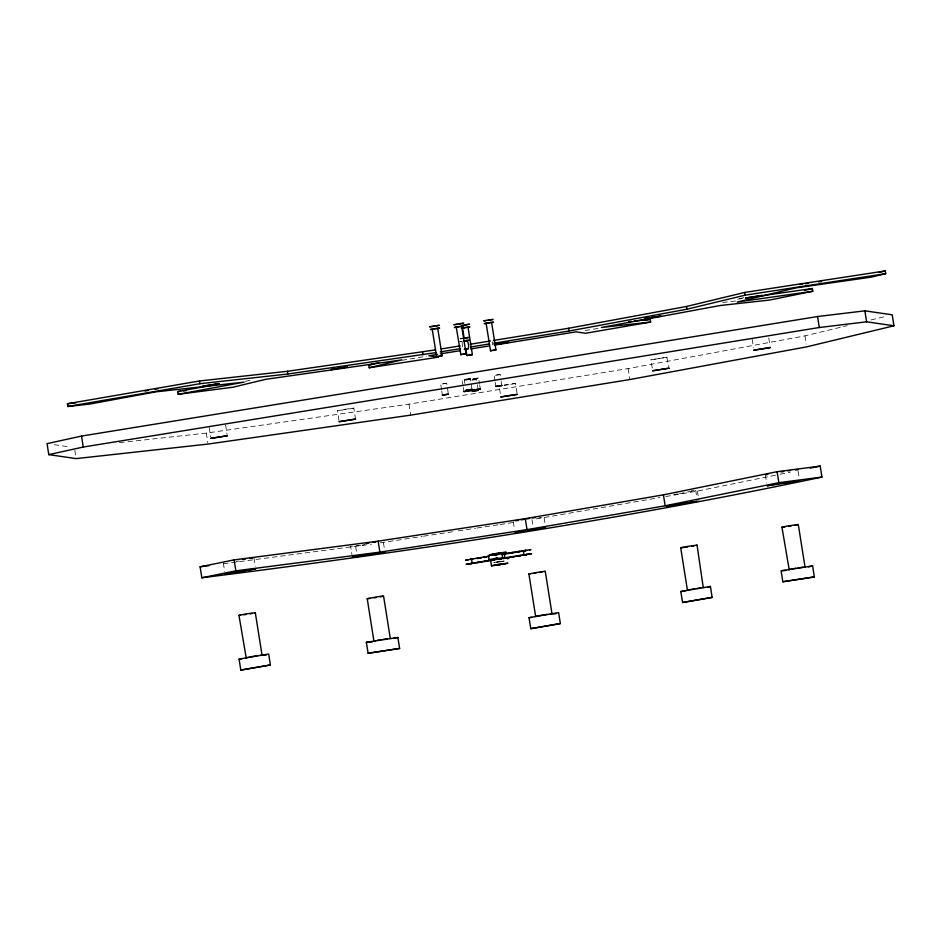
<?xml version="1.0" encoding="UTF-8"?>
<svg xmlns="http://www.w3.org/2000/svg" width="941" height="941" viewBox="0 0 941 941"><rect width="100%" height="100%" fill="white"/><g stroke="black" fill="none" stroke-linecap="round" stroke-linejoin="round"><path stroke-width="0.71" stroke-dasharray="4.71 3.53" d="M338.972 420.38L337.478 410.699L344.665 409.311L353.804 408.123L355.333 417.733M353.781 408.206L337.454 410.782M441.552 389.656L440.706 384.14L446.681 383.199L448.422 394.173M446.681 383.222L440.694 384.175M463.09 386.163L462.254 380.587L469.441 379.211L478.581 378.023L479.451 383.505M464.913 383.493L464.266 379.341L470.253 378.4L472.288 391.268M470.241 378.435L464.254 379.376M476.534 379.352C460.69 382.74 480.78 375.682 477.205 383.434M478.581 378.023L462.219 380.67M492.661 344.818L492.19 342.159L492.802 341.912M494.99 380.976L494.119 375.494L496.766 374.953L500.118 374.518L500.988 380.011M500.106 374.553L494.119 375.494M517.021 392.997L515.503 383.387L504.27 384.928M652.254 368.107L650.972 359.791L666.769 357.227L668.828 366.814M667.298 357.215L650.949 359.874M462.443 346.864L462.078 341.242M515.468 383.469L504.07 385.504M504.341 561.048L499.8 561.495M245.366 381.376L251.024 380.011M743.861 297.591L736.721 299.32L743.99 298.285M128.035 441.717L206.314 433.095L408.994 404.148L628.129 368.566L804.99 335.866L847.194 325.68M871.107 319.905L885.175 316.517M460.031 341.548L461.937 341.171M665.746 496.542L697.399 491.084L778.795 474.523M780.218 474.229L790.217 472.194M460.078 338.701L462.384 338.278M495.566 562.212L493.802 562.636L494.895 562.577M503.776 561.165L497.66 562.212M496.495 562.036L502.024 561.318L496.566 562.212L498.977 561.718M236.285 561.495L239.061 561.012M538.758 517.938L541.534 517.456M679.426 493.684L695.717 490.32L696.799 497.177M536.252 518.879L659.994 497.542M402.042 360.262L426.496 356.286M585.208 330.514L599.593 328.174M360.791 545.321L350.617 546.368L351.922 554.59M362.144 545.121L364.861 544.698M223.37 563.777L371.577 544.145M380.246 542.828L422.144 536.417M423.579 536.194L452.48 531.771M458.255 530.889L475.593 528.242M477.04 528.019L498.706 524.702M500.153 524.478L514.598 522.267M462.502 338.572L460.149 338.889M462.043 341.454L459.773 341.701M691.4 490.884L694.282 490.508M673.732 494.484L678.038 493.919M722.676 302.449L735.709 301.014M119.342 442.682L126.588 441.882M54.249 444.693L70.081 446.999M804.99 335.866L806.296 344.1M798.156 471.241L799.25 478.099M768.75 337.984L770.056 346.217M752.177 339.266L753.482 347.5M765.351 474.852L766.656 483.086M697.399 491.084L698.928 500.683M628.129 368.566L629.858 379.541M544.133 517.868L545.215 524.725M531.936 519.62L533.018 526.478M501.2 381.376L501.859 385.492M499.577 388.786L500.671 395.655M495.201 382.352L495.86 386.469M513.315 521.773L514.398 528.63M479.663 384.881L480.322 388.986M477.416 384.798L478.287 390.292M463.313 387.527L463.96 391.644M441.776 391.033L442.423 395.149M408.994 404.148L410.735 415.122M383.434 542.745L384.516 549.603M355.686 546.58L356.768 553.437M253.952 557.895L255.258 566.129M225.546 424.791L227.063 434.401M209.196 427.449L210.713 437.047M206.314 433.095L207.832 442.693M223.358 563.177L224.664 571.41M74.833 450.374L76.139 458.608"/><path stroke-width="1.41" d="M246.213 657.865L238.955 615.355L246.166 613.885L255.305 612.697L262.045 655.218L261.433 655.465M255.305 612.697L254.693 612.956M245.683 657.877L247.401 657.394M375.659 640.727L373.942 641.209L367.213 598.688L378.647 596.582L383.563 596.029L390.303 638.551M537.358 615.99L535.641 616.473L528.901 573.951L540.334 571.846L545.262 571.305L552.002 613.814L551.379 614.061M545.227 571.375L544.651 571.552M551.967 613.897L550.414 613.92M687.436 590.301L680.708 547.78L685.836 546.662L697.058 545.121L703.268 587.654M697.034 545.204L696.446 545.368M789.205 569.693L781.936 527.172L787.076 526.054L798.297 524.525L805.025 567.035M798.297 524.525L795.039 525.301M788.676 569.693L790.393 569.211M434.119 328.868L432.248 329.256L436.6 356.686L439.094 356.392L442.082 355.816L437.741 328.385L435.812 328.597M459.255 326.633L461.678 326.327L466.089 353.769L460.855 354.639L456.256 327.197L459.431 326.539M463.925 336.784L462.549 328.115L463.889 327.821M490.202 322.587L491.602 322.457L495.954 349.887L490.532 350.77L486.121 323.328L490.249 322.504M465.372 349.311C470.982 350.981 468.183 339.383 466.183 340.724M460.596 354.639L466.089 353.769M465.983 349.781L466.889 355.545L472.382 354.675L468.042 327.245L466.113 327.456M490.461 350.758L495.954 349.887M497.083 564.647L507.964 563.2L491.496 565.812L490.626 560.33L507.093 557.719L505.588 558.131M491.496 565.812L499.083 564.412M239.073 659.1L268.656 653.995L270.396 664.969L240.814 670.074L239.073 659.1L241.849 658.735M240.814 670.074L270.396 664.969M529.03 617.696L558.613 612.591L560.342 623.565L530.771 628.67L529.03 617.696L531.806 617.331M530.771 628.67L560.342 623.565M680.825 591.524L710.408 586.419L712.149 597.394L682.566 602.499L680.825 591.524L684.989 590.983M708.114 587.349L710.408 586.419M682.566 602.499L712.149 597.394M496.377 554.261L494.637 554.731M497.083 558.354L494.343 558.778L495.731 558.613M687.471 590.219L689.153 589.807M505.776 553.826L506.446 553.602L503.647 553.826M437.471 354.357L428.802 355.757L438.435 357.157L369.213 367.755L368.778 365.014L378.682 362.614M369.213 367.755L401.76 359.897L265.609 379.341L233.062 387.198L178.155 394.326L177.72 391.585L216.454 384.422M493.39 340.477L568.599 328.268L686.518 306.472L744.66 292.439L885.258 270.926L885.693 273.666L871.378 277.125L795.745 287.922L737.156 302.061L812.789 291.263L812.354 288.522L758.54 296.203M493.825 343.23L569.034 331.009L686.942 309.213L745.096 295.18L885.693 273.666M804.555 290.404L812.354 288.522M878.753 272.502L885.258 270.926M812.789 291.263L769.456 300.085L720.218 305.507L601.405 327.48L650.631 322.045L650.196 319.305L634.269 321.057M893.95 325.786L806.731 346.841L629.858 379.541L410.735 415.122L208.055 444.058L76.139 458.608L48.791 454.621L47.05 443.646L81.514 436.071L817.553 316.541L864.861 310.836L892.209 314.823L893.95 325.786L866.602 321.81L819.293 327.515L83.255 447.046L48.791 454.621M470.229 559.425L472.864 559.025L471.617 559.177M503.141 552.849L504.305 552.532L502.153 552.708M529.489 550.003L530.924 549.591L504.223 553.684L497.413 553.849M507.293 558.766L508.728 558.366L506.481 558.037L531.571 553.708L504.87 557.801L495.013 558.46L488.944 559.672L491.237 560.013L466.148 564.341L492.849 560.248M382.952 596.288L380.317 596.817M499.271 559.425L500.447 559.213M200.104 566.8L234.121 559.883L378.153 541.157L525.29 518.656L663.429 494.837L777.101 471.7L820.199 466.101L821.94 477.075C616.978 520.397 409.641 551.72 201.844 577.774L200.104 566.8L208.831 565.67M201.844 577.774L235.85 570.846L379.893 552.132L527.031 529.63L665.158 505.799L778.842 482.674L821.94 477.075M765.351 474.852L767.903 474.335M810.201 468.136L820.199 466.101M366.367 642.291L397.878 637.469L399.619 648.443L368.107 653.266L366.367 642.291L372.26 641.891M393.656 638.327L397.878 637.469M368.107 653.266L399.619 648.443M808.378 566.823L812.612 565.953L814.341 576.927L782.841 581.75L781.101 570.775L812.612 565.953M782.841 581.75L814.341 576.927M461.49 328.186L464.972 327.633M492.025 322.504L493.531 322.151L489.673 322.669M468.465 327.303L469.959 326.939L465.548 327.55M503.576 552.873L506.223 552.226L501.082 552.849M510.716 552.849L513.21 552.473L511.163 552.849M494.343 344.418L508.987 342.242L494.201 344.794M437.377 328.585L439.659 328.08L435.248 328.68M461.384 326.539L463.666 326.033L459.82 326.551M145.067 391.009L147.937 390.48M466.701 340.713L468.983 340.207L465.136 340.724M178.155 394.326L244.154 382.128L155.547 391.891L89.536 404.101L67.881 406.488L67.446 403.736L199.445 380.976L287.393 371.283L435.53 349.876M644.667 320.328L648.82 319.564M650.631 322.045L585.643 333.255L576.01 331.855L495.189 344.982M494.766 553.849L491.684 554.543L493.825 554.367M503.07 558.613L504.447 558.354M496.93 564.788L494.237 565.376L498.095 564.953M250.177 613.826L252.059 613.485M540.134 572.422L542.004 572.081M691.929 546.239L693.811 545.909M248.942 657.089L257.116 655.759M377.2 640.421L381.164 639.739M791.934 568.917L795.886 568.223M538.899 615.685L547.074 614.355M690.694 589.513L694.658 588.831M436.059 325.998C449.316 323.492 418.275 328.421 434.13 326.315M462.478 325.174L469.524 324.198L464.431 325.174M487.979 322.928L484.192 323.622L486.579 323.398M464.219 349.311L468.371 348.735M500.012 553.426L501.212 553.226M501.494 564.412L505.223 563.635L500.236 564.235M67.881 406.488L199.88 383.716L287.828 374.024L435.965 352.616M515.68 520.82L518.467 520.338M521.243 519.855L524.031 519.373M526.807 518.891L529.595 518.42M263.668 655.395L266.362 654.924M553.626 613.991L556.319 613.52M496.025 554.72L497.965 554.449L496.625 554.72M496.789 558.672C500.083 558.025 492.519 559.389 496.472 558.636M496.954 558.789C493.837 559.413 501.212 558.084 497.271 558.836M459.114 324.104C474.782 321.21 443.776 326.115 457.185 324.398M434.671 328.774L430.425 329.515L432.719 329.326M458.679 326.715L454.338 327.503L457.62 327.15M463.795 327.762L465.724 327.444M464.431 338.278L468.547 337.454L463.337 338.113M495.354 553.673L500.436 552.873M497.248 553.426L489.755 554.837L490.508 554.849M489.226 556.119L465.524 560.154L468.065 559.977M484.744 557.143C488.473 556.449 480.639 557.684 484.45 557.19M518.22 551.614C514.527 552.308 522.302 551.061 518.503 551.567M526.642 550.532L512.645 552.814M485.391 561.259C489.073 560.577 481.404 561.777 485.109 561.307M441.317 348.935L460.114 345.888M470.241 344.241L490.496 340.948M440.306 351.91L460.549 348.629M470.676 346.982L489.485 343.924M440.353 353.887L460.561 350.605M470.665 348.958L489.426 345.912M495.366 554.449L493.754 554.637L496.425 554.225M495.037 554.731L497.201 554.355L495.813 554.52M477.205 558.566L481.298 557.907M484.015 557.46L486.744 557.013M507.187 553.696L509.916 553.249M496.507 558.719L497.236 558.742M500.483 559.307L501.224 559.319M434.448 328.738L435.424 328.585M488.003 320.375C504.411 317.552 475.146 321.904 486.144 320.646M488.32 322.81L489.296 322.657M463.772 340.865L464.748 340.713M498.107 559.436L499.824 559.166M498.977 564.918L500.694 564.647M788.934 526.325L791.087 525.984M374.2 597.841L376.353 597.5M495.695 558.519L497.083 558.342M780.983 471.947L783.7 471.523M787.77 470.9L790.487 470.488M366.261 543.451L368.978 543.039M373.048 542.416L375.765 542.004M464.572 340.807L465.701 340.56M498.577 553.226L502.024 552.638M525.054 550.497C528.866 550.026 521.067 551.097 524.796 550.638M477.91 558.248C474.193 558.707 481.933 557.66 478.157 558.119M471.37 559.319L470.594 559.425M478.816 562.236C482.604 561.753 474.793 562.836 478.557 562.365M685.624 547.239L687.695 546.933M243.872 614.814L245.942 614.508M533.829 573.41L535.899 573.104M798.039 567.894L803.449 567.152M696.81 588.49L700.716 587.937M383.316 639.398L387.221 638.845M501.012 559.13L499.671 559.425M799.674 284.558L802.579 284.147M805.484 283.723L808.401 283.312M818.576 281.865L821.493 281.441M368.778 365.014L371.671 364.59M493.966 554.425L495.542 554.202M457.655 327.068L456.256 327.197M463.007 328.186L461.549 328.374M465.666 340.642L467.065 340.501M494.907 554.225L491.39 554.755M494.837 559.919L490.626 560.33M532.418 517.985L535.288 517.621M242.472 559.389L245.342 559.025M249.647 558.46L252.517 558.084M785.017 526.889L781.936 527.172M683.778 547.486L680.708 547.78M370.284 598.405L367.213 598.688M487.05 323.245L486.121 323.328M463.478 328.044L462.619 328.127M500.659 553.449L488.426 555.484L489.038 559.683M628.482 321.704L631.376 321.375M155.112 389.151L158.017 388.833M67.446 403.736L76.103 402.783M177.72 391.585L180.601 391.268M183.483 390.95L186.377 390.633M530.489 573.845L528.901 573.951M240.531 615.249L238.955 615.355M260.469 655.324L262.045 655.218M795.51 470.03L797.944 469.865M782.277 570.693L785.806 570.458M472.382 354.675L466.889 355.545M442.082 355.816L436.6 356.686M501.941 553.367L502.588 557.484M864.861 310.836L866.602 321.81M817.553 316.541L819.293 327.515M777.101 471.7L778.842 482.674M744.66 292.439L745.096 295.18M686.518 306.472L686.942 309.213M663.429 494.837L665.158 505.799M568.599 328.268L569.034 331.009M525.29 518.656L527.031 529.63M523.302 550.591L523.961 554.696M504.223 553.684L504.87 557.801M471.512 559.001L472.159 563.106M422.509 351.993L422.944 354.733M378.153 541.157L379.893 552.132M287.393 371.283L287.828 374.024M234.121 559.883L235.85 570.846M199.445 380.976L199.88 383.716M81.514 436.071L83.255 447.046M202.703 386.222L219.03 383.646L202.703 386.222M210.96 438.341L227.287 435.765L210.96 438.341M330.961 369.554L347.288 366.978L330.961 369.554M339.219 421.674L355.545 419.098L339.219 421.674M442.435 395.114L448.422 394.173L442.435 395.114M463.995 391.562L480.322 388.986L463.995 391.562M466.007 390.315L471.994 389.374L466.007 390.315M472.3 391.233L478.287 390.292L472.3 391.233M495.872 386.433L501.859 385.492L495.872 386.433M500.906 396.937L517.244 394.361L500.906 396.937M644.456 318.646L660.782 316.07L644.456 318.646M652.713 370.766L669.039 368.19L652.713 370.766M745.695 298.038L762.022 295.462L745.695 298.038M753.941 350.158L770.267 347.582L753.941 350.158M470.794 563.565L473.523 563.141L470.794 563.565M511.139 557.013L513.868 556.59L511.139 557.013M517.691 555.955L520.408 555.531L517.691 555.955M524.231 554.884L526.948 554.472L524.231 554.884M227.463 573.187L225.099 574.151L255.693 568.87L227.463 573.187M517.421 531.783L515.045 532.747L545.651 527.466L517.421 531.783M669.227 505.611L666.851 506.576L697.446 501.294L669.227 505.611M362.567 555.261L352.357 557.343L384.951 552.355L362.567 555.261M777.29 483.745L767.091 485.827L799.685 480.839L777.29 483.745"/></g></svg>
